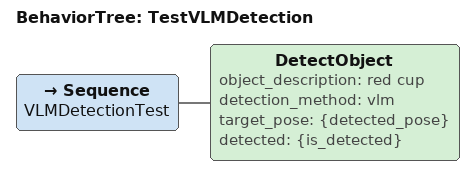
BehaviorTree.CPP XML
<?xml version="1.0"?>
<root BTCPP_format="4" main_tree_to_execute="TestVLMDetection">
  <!--
    Simple test BT to verify VLM object detection
  -->

  <BehaviorTree ID="TestVLMDetection">
    <Sequence name="VLMDetectionTest">

      <!-- Test VLM detection -->
      <DetectObject
        object_description="red cup"
        detection_method="vlm"
        target_pose="{detected_pose}"
        detected="{is_detected}"/>

    </Sequence>
  </BehaviorTree>

</root>
